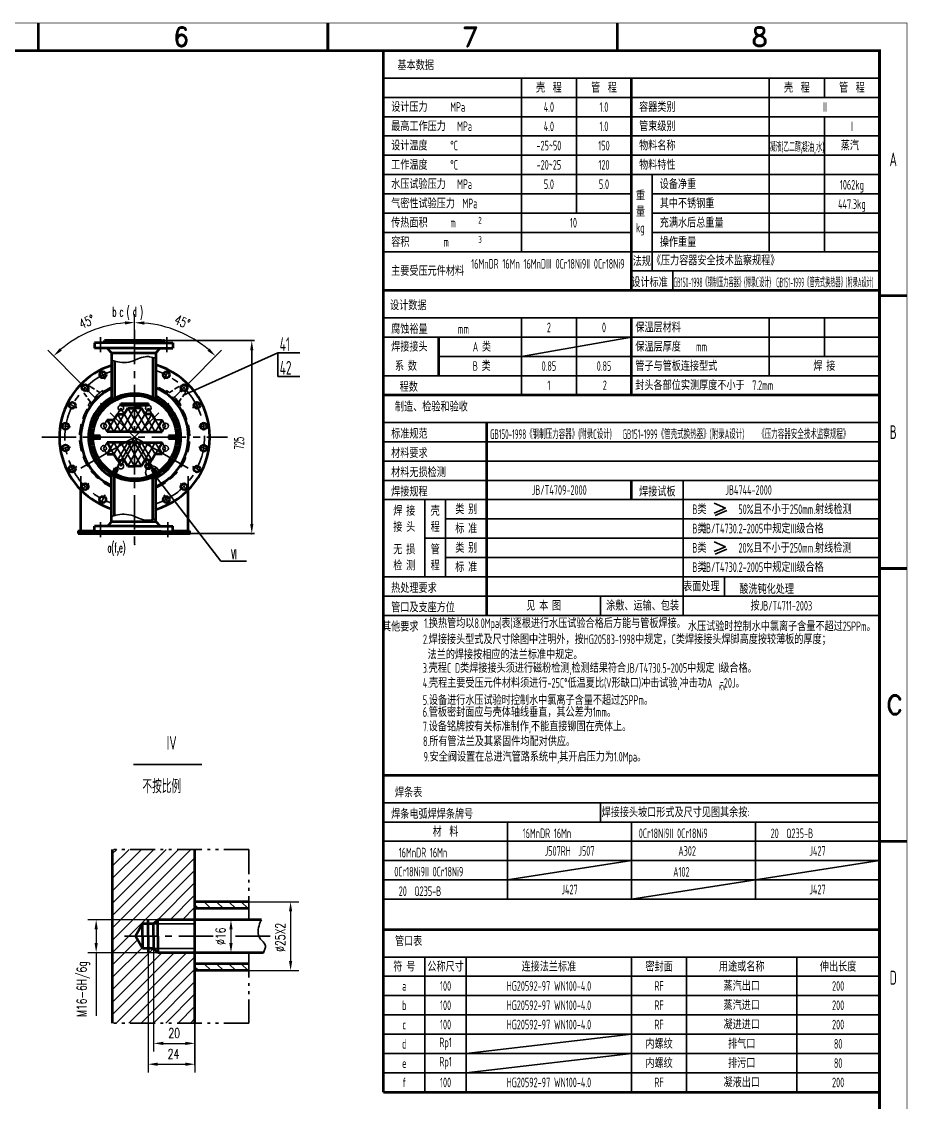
# Model space of a CAD drawing. Extents: x 0 to 1655, y 0 to 594.
# Drawn here: x 519.6 to 841.5, y 202.2 to 594.5 of the extents above; entities that cross this region are included whole.
import ezdxf

# ---------------------------------------------------------------- set-up
doc = ezdxf.new("R2010")
doc.units = 0
doc.header["$LTSCALE"] = 10
for name, pattern in [('CENTER', [2, 1.25, -0.25, 0.25, -0.25]), ('DASHED', [0.75, 0.5, -0.25]), ('JXX-S', [1.7, 0.9, -0.2, 0.1, -0.2, 0.1, -0.2]), ('PHANTOM', [2.5, 1.25, -0.25, 0.25, -0.25, 0.25, -0.25])]:
    doc.linetypes.add(name, pattern=pattern)
doc.layers.get('Defpoints').update_dxf_attribs({"linetype": 'CONTINUOUS'})
for name, color, linetype, lineweight in [('A', 3, 'CONTINUOUS', 70), ('BCD', 7, 'CONTINUOUS', 35), ('F', 2, 'DASHED', 35), ('G', 1, 'CENTER', 35), ('K', 6, 'PHANTOM', 35)]:
    doc.layers.add(name, color=color, linetype=linetype, lineweight=lineweight)
doc.layers.add('EBLAYER8', color=7, linetype='CONTINUOUS')
doc.layers.add('TK', color=5, linetype='CONTINUOUS')
doc.styles.add('EN', font='romans.shx', dxfattribs={"width": 0.7, "height": 3.5})
doc.styles.add('HZ', font='dim.shx', dxfattribs={"width": 0.7, "height": 3.5, "bigfont": 'hztxt.shx'})
doc.styles.add('ST', font='romand.shx', dxfattribs={"bigfont": 'fs64f.shx'})
doc.dimstyles.get("Standard").update_dxf_attribs({"dimtxt": 3.5, "dimasz": 3.5, "dimexe": 3, "dimexo": 0, "dimgap": 2, "dimtad": 1, "dimdec": 4, "dimzin": 0, "dimdsep": 46, "dimtxsty": 'EN', "dimcen": 3, "dimclrt": 7, "dimadec": 0, "dimazin": 0, "dimtfac": 1, "dimtdec": 4, "dimtofl": 0, "dimtmove": 0, "dimatfit": 3, "dimfxl": 0, "dimtolj": 1, "dimtzin": 0, "dimarcsym": 0})

# ---------------------------------------------------------------- blocks, each defined once
blk = doc.blocks.new('*D2')
at = {"layer": 'BCD', "color": 0, "lineweight": -2}
for p, q in [((602.02, 275.06), (620.23, 275.06)), ((617.23, 271.56), (617.23, 253.56)), ((602.02, 250.06), (620.23, 250.06))]:
    blk.add_line(p, q, dxfattribs=at)
at = {"layer": 'BCD', "color": 0}
for points in [[(616.65, 271.56), (617.82, 271.56), (617.23, 275.06)], [(616.65, 253.56), (617.82, 253.56), (617.23, 250.06)]]:
    blk.add_solid(points, dxfattribs=at)
at = {"layer": 'Defpoints', "color": 0}
for p in [(602.02, 275.06), (602.02, 250.06), (617.23, 250.06)]:
    blk.add_point(p, dxfattribs=at)
at = {"layer": 'BCD', "color": 7, "insert": (613.48, 262.15), "char_height": 3.5, "attachment_point": 5, "rotation": 90, "style": 'EN'}
blk.add_mtext('\\A1;%%C25X2', dxfattribs=at)
blk = doc.blocks.new('*D3')
at = {"layer": 'BCD', "color": 0, "lineweight": -2}
for p, q in [((567.49, 258.06), (567.49, 220.66)), ((582.49, 258.06), (582.49, 220.66)), ((570.99, 223.66), (578.99, 223.66))]:
    blk.add_line(p, q, dxfattribs=at)
at = {"layer": 'BCD', "color": 0}
for points in [[(570.99, 224.25), (570.99, 223.08), (567.49, 223.66)], [(578.99, 224.25), (578.99, 223.08), (582.49, 223.66)]]:
    blk.add_solid(points, dxfattribs=at)
at = {"layer": 'Defpoints', "color": 0}
for p in [(567.49, 258.06), (582.49, 258.06), (582.49, 223.66)]:
    blk.add_point(p, dxfattribs=at)
at = {"layer": 'BCD', "color": 7, "insert": (574.99, 227.41), "char_height": 3.5, "attachment_point": 5, "style": 'EN'}
blk.add_mtext('\\A1;20', dxfattribs=at)
blk = doc.blocks.new('*D4')
at = {"layer": 'BCD', "color": 0, "lineweight": -2}
for p, q in [((565.49, 256.56), (565.49, 213.1)), ((582.49, 256.56), (582.49, 213.1)), ((568.99, 216.1), (578.99, 216.1))]:
    blk.add_line(p, q, dxfattribs=at)
at = {"layer": 'BCD', "color": 0}
for points in [[(568.99, 216.69), (568.99, 215.52), (565.49, 216.1)], [(578.99, 216.69), (578.99, 215.52), (582.49, 216.1)]]:
    blk.add_solid(points, dxfattribs=at)
at = {"layer": 'Defpoints', "color": 0}
for p in [(565.49, 256.56), (582.49, 256.56), (582.49, 216.1)]:
    blk.add_point(p, dxfattribs=at)
at = {"layer": 'BCD', "color": 7, "insert": (574.72, 219.85), "char_height": 3.5, "attachment_point": 5, "style": 'EN'}
blk.add_mtext('\\A1;24', dxfattribs=at)
blk = doc.blocks.new('*D5')
at = {"layer": 'BCD', "color": 0, "lineweight": -2}
for p, q in [((582.49, 268.56), (598.59, 268.56)), ((595.59, 265.06), (595.59, 260.06)), ((582.49, 256.56), (598.59, 256.56))]:
    blk.add_line(p, q, dxfattribs=at)
at = {"layer": 'BCD', "color": 0}
for points in [[(595.01, 265.06), (596.18, 265.06), (595.59, 268.56)], [(595.01, 260.06), (596.18, 260.06), (595.59, 256.56)]]:
    blk.add_solid(points, dxfattribs=at)
at = {"layer": 'Defpoints', "color": 0}
for p in [(582.49, 268.56), (582.49, 256.56), (595.59, 256.56)]:
    blk.add_point(p, dxfattribs=at)
at = {"layer": 'BCD', "color": 7, "insert": (591.84, 262.56), "char_height": 3.5, "attachment_point": 5, "rotation": 90, "style": 'EN'}
blk.add_mtext('\\A1;%%C16', dxfattribs=at)
blk = doc.blocks.new('*D6')
at = {"layer": 'BCD', "color": 0, "lineweight": -2}
for p, q in [((568.99, 268.56), (543.66, 268.56)), ((546.66, 265.06), (546.66, 260.06)), ((568.99, 256.56), (543.66, 256.56)), ((546.66, 256.56), (546.66, 233.64))]:
    blk.add_line(p, q, dxfattribs=at)
at = {"layer": 'BCD', "color": 0}
for points in [[(546.08, 265.06), (547.24, 265.06), (546.66, 268.56)], [(546.08, 260.06), (547.24, 260.06), (546.66, 256.56)]]:
    blk.add_solid(points, dxfattribs=at)
at = {"layer": 'Defpoints', "color": 0}
for p in [(568.99, 268.56), (546.66, 256.56), (568.99, 256.56)]:
    blk.add_point(p, dxfattribs=at)
at = {"layer": 'BCD', "color": 7, "insert": (541.99, 243.35), "char_height": 3.5, "attachment_point": 5, "rotation": 90, "style": 'EN'}
blk.add_mtext('\\A1;M16-6H/6g', dxfattribs=at)
blk = doc.blocks.new('EB_BLOCK125')
at = {"layer": 'EBLAYER8', "linetype": 'ByBlock'}
blk.add_hatch(color=0, dxfattribs=at).paths.add_polyline_path([(6112.1, 4360.7), (6117.9, 4325.7), (6123.7, 4360.7)])
blk = doc.blocks.new('EB_BLOCK126')
at = {"layer": 'EBLAYER8', "linetype": 'ByBlock'}
blk.add_hatch(color=0, dxfattribs=at).paths.add_polyline_path([(6112.1, 4991.1), (6117.9, 5026.1), (6123.7, 4991.1)])
blk = doc.blocks.new('*D137')
at = {"layer": 'BCD', "color": 0, "lineweight": -2}
for p, q in [((560.61, 482.63), (560.61, 488.3)), ((541.71, 462.59), (529.07, 475.23))]:
    blk.add_line(p, q, dxfattribs=at)
blk.add_arc((560.61, 443.69), 41.61, 94.8211, 130.1789, dxfattribs=at)
at = {"layer": 'BCD', "color": 0}
for points in [[(557.09, 485.73), (557.14, 484.57), (560.61, 485.3)], [(534.16, 475.05), (533.37, 475.91), (531.19, 473.11)]]:
    blk.add_solid(points, dxfattribs=at)
at = {"layer": 'Defpoints', "color": 0}
for p in [(549.84, 483.88), (560.61, 482.63), (541.71, 462.59), (560.61, 443.69), (560.61, 404.75)]:
    blk.add_point(p, dxfattribs=at)
at = {"layer": 'BCD', "color": 7, "insert": (543.26, 485.59), "char_height": 3.5, "attachment_point": 5, "rotation": 22.5, "style": 'EN'}
blk.add_mtext('\\A1;45°', dxfattribs=at)
blk = doc.blocks.new('*D138')
at = {"layer": 'BCD', "color": 0, "lineweight": -2}
for p, q in [((560.61, 482.63), (560.61, 488.25)), ((579.51, 462.59), (592.12, 475.2))]:
    blk.add_line(p, q, dxfattribs=at)
blk.add_arc((560.61, 443.69), 41.56, 49.8264, 85.1736, dxfattribs=at)
at = {"layer": 'BCD', "color": 0}
for points in [[(564.09, 484.52), (564.13, 485.69), (560.61, 485.25)], [(587.82, 475.88), (587.03, 475.02), (590, 473.08)]]:
    blk.add_solid(points, dxfattribs=at)
at = {"layer": 'Defpoints', "color": 0}
for p in [(560.61, 482.63), (581.39, 479.68), (579.51, 462.59), (560.61, 443.69), (560.61, 404.75)]:
    blk.add_point(p, dxfattribs=at)
at = {"layer": 'BCD', "color": 7, "insert": (577.95, 485.55), "char_height": 3.5, "attachment_point": 5, "rotation": 337.5, "style": 'EN'}
blk.add_mtext('\\A1;45°', dxfattribs=at)

msp = doc.modelspace()

# ---------------------------------------------------------------- hatches: boundary and pattern name
at = {"layer": 'BCD'}
h = msp.add_hatch(dxfattribs=at)
h.set_pattern_fill('ANSI31', color=256, style=0)
h.set_pattern_definition([(45, (439.2373, 22.027), (-2.245064, 2.245064), [])])
h.paths.add_polyline_path([(568.99482, 268.56097), (582.49482, 268.56097), (582.49482, 294.06879), (552.49482, 294.06879), (552.49482, 268.56097)])
h.paths.add_polyline_path([(560.89674, 262.56097), (563.49482, 267.06097), (565.49482, 267.06097), (565.49482, 268.56097), (552.49482, 268.56097), (552.49482, 256.56097), (565.49482, 256.56097), (565.49482, 258.06097), (563.49482, 258.06097)])
h.paths.add_polyline_path([(552.49482, 231.05316), (565.53128, 231.05316), (565.53128, 256.56097), (552.49482, 256.56097)])
h.paths.add_polyline_path([(567.49482, 256.56097), (565.53128, 256.56097), (565.53128, 231.05316), (567.49482, 231.05316)])
h.paths.add_polyline_path([(567.49482, 231.05316), (582.49482, 231.05316), (582.49482, 256.56097), (568.99482, 256.56097), (567.49482, 256.56097)])
h.paths.add_polyline_path([(567.49482, 267.06097), (568.99482, 268.56097), (565.49482, 268.56097), (565.49482, 267.06097)])
h.paths.add_polyline_path([(567.49482, 256.56097), (567.49482, 258.06097), (565.49482, 258.06097), (565.49482, 256.56097)])
h.paths.add_polyline_path([(567.49482, 256.56097), (568.99482, 256.56097), (567.49482, 258.06097)])
h = msp.add_hatch(dxfattribs=at)
h.set_pattern_fill('ANSI31', color=256, angle=90, style=0)
h.set_pattern_definition([(135, (439.2373, 22.027), (-2.245064, -2.245064), [])])
h.paths.add_polyline_path([(602.01728, 275.06097), (582.49482, 275.06097), (582.49482, 272.56097), (602.01728, 272.56097)])
h.paths.add_polyline_path([(602.01728, 252.56097), (582.49482, 252.56097), (582.49482, 250.06097), (602.01728, 250.06097)])

# ---------------------------------------------------------------- linework, layer by layer
at = {"layer": 'A'}
for p, q in [((651, 321), (651, 584)), ((741, 497), (741, 574)), ((651, 497), (831, 497)), ((741, 459), (741, 487)), ((560.27687, 478.70663), (549.67687, 478.70663)), ((549.67687, 478.70663), (560.27687, 478.70663)), ((549.67687, 477.90663), (549.67687, 478.70663)), ((570.22657, 478.70663), (559.62657, 478.70663)), ((559.62657, 478.70663), (570.22657, 478.70663)), ((560.27687, 478.70663), (570.87687, 478.70663)), ((570.22657, 478.70663), (570.87687, 478.70663)), ((570.87687, 477.90663), (570.87687, 478.70663)), ((671, 466), (671, 480)), ((560.27687, 477.90663), (546.02687, 477.90663)), ((546.02687, 477.90663), (546.02687, 475.95026)), ((560.5896, 475.95026), (546.02687, 475.95026)), ((552.2776, 474.32067), (550.65807, 475.93825)), ((570.22657, 477.90663), (555.97657, 477.90663)), ((560.27687, 477.90663), (574.52687, 477.90663)), ((560.5896, 475.95026), (574.52687, 475.95026)), ((568.27186, 474.32067), (569.89139, 475.93825)), ((570.22657, 477.90663), (574.52687, 477.90663)), ((574.52687, 477.90663), (574.52687, 475.95026)), ((552.27687, 474.32067), (552.27687, 457.25051)), ((552.27687, 474.32067), (568.27186, 474.32067)), ((553.27687, 471.26214), (553.27687, 457.81652)), ((567.27687, 472.61644), (567.27687, 458.14575)), ((568.27687, 474.32568), (568.27687, 457.64141)), ((651, 459), (831, 459)), ((555.61297, 455.8493), (565.61297, 455.8493)), ((555.61297, 455.2493), (555.61297, 455.8493)), ((555.61297, 455.2493), (565.61297, 455.2493)), ((565.61297, 455.2493), (565.61297, 455.8493)), ((553.11297, 449.91917), (554.36297, 452.08424)), ((554.36297, 452.08424), (556.86297, 452.08424)), ((556.86297, 452.08424), (558.11297, 454.2493)), ((558.11297, 454.2493), (560.61297, 454.2493)), ((563.11297, 454.2493), (560.61297, 454.2493)), ((564.36297, 452.08424), (563.11297, 454.2493)), ((566.86297, 452.08424), (564.36297, 452.08424)), ((568.11297, 449.91917), (566.86297, 452.08424)), ((550.61297, 449.91917), (553.11297, 449.91917)), ((551.86297, 447.75411), (550.61297, 449.91917)), ((551.86297, 447.75411), (550.61297, 445.58905)), ((569.36297, 447.75411), (570.61297, 449.91917)), ((569.36297, 447.75411), (570.61297, 445.58905)), ((688.5, 379), (688.5, 449)), ((548.02503, 444.183), (545.47102, 444.183)), ((546.19104, 444.183), (546.19104, 444.62673)), ((546.99104, 444.183), (546.99104, 444.62673)), ((547.79104, 444.183), (547.79104, 444.62673)), ((548.02503, 443.183), (548.02503, 444.183)), ((548.02503, 443.93629), (548.32647, 443.93629)), ((548.02503, 443.47065), (548.32647, 443.47065)), ((560.61297, 445.58905), (550.61297, 445.58905)), ((560.61297, 445.58905), (570.61297, 445.58905)), ((573.20092, 443.93629), (572.89948, 443.93629)), ((573.20092, 443.47065), (572.89948, 443.47065)), ((573.20092, 443.183), (573.20092, 444.183)), ((573.20092, 444.183), (575.75492, 444.183)), ((573.43491, 444.183), (573.43491, 444.62673)), ((574.23491, 444.183), (574.23491, 444.62673)), ((575.03491, 444.183), (575.03491, 444.62673)), ((548.02503, 443.183), (545.47142, 443.183)), ((546.28564, 442.7326), (546.28564, 443.183)), ((547.08564, 442.7326), (547.08564, 443.183)), ((547.88564, 442.7326), (547.88564, 443.183)), ((551.86297, 439.62398), (550.61297, 441.78905)), ((560.61297, 441.78905), (550.61297, 441.78905)), ((551.86297, 439.62398), (550.61297, 437.45892)), ((560.61297, 441.78905), (570.61297, 441.78905)), ((569.36297, 439.62398), (570.61297, 441.78905)), ((569.36297, 439.62398), (570.61297, 437.45892)), ((573.20092, 443.183), (575.75452, 443.183)), ((573.3403, 442.7326), (573.3403, 443.183)), ((574.1403, 442.7326), (574.1403, 443.183)), ((574.9403, 442.7326), (574.9403, 443.183)), ((550.61297, 437.45892), (553.11297, 437.45892)), ((553.11297, 437.45892), (554.36297, 435.29386)), ((568.11297, 437.45892), (566.86297, 435.29386)), ((570.61297, 437.45892), (568.11297, 437.45892)), ((553.47229, 432.49371), (552.67544, 430.78486)), ((554.37857, 432.07102), (553.54701, 430.28775)), ((554.36297, 435.29386), (556.86297, 435.29386)), ((556.86297, 435.29386), (558.11297, 433.12879)), ((558.11297, 433.12879), (560.61297, 433.12879)), ((563.11297, 433.12879), (560.61297, 433.12879)), ((564.36297, 435.29386), (563.11297, 433.12879)), ((566.86297, 435.29386), (564.36297, 435.29386)), ((566.84408, 432.07809), (567.67893, 430.28775)), ((567.74973, 432.50212), (568.5505, 430.78486)), ((552.27687, 412.932), (552.27687, 430.12759)), ((553.27687, 415.20209), (553.27687, 429.56158)), ((567.27687, 413.84779), (567.27687, 429.23235)), ((568.27687, 413.01014), (568.27687, 429.73668)), ((741, 421), (741, 428)), ((741, 421), (741, 428)), ((541.13744, 409.66658), (541.13744, 424.5172)), ((580.0885, 409.66658), (580.0885, 424.5172)), ((552.35924, 413.01427), (550.73971, 411.39669)), ((552.35924, 413.01427), (568.33751, 413.01427)), ((568.27273, 413.01427), (569.89226, 411.39669)), ((540.06327, 409.66658), (546.02687, 409.66658)), ((540.06327, 409.66658), (540.06327, 408.67147)), ((540.06327, 408.67147), (550.66327, 408.67147)), ((550.66327, 408.67147), (540.06327, 408.67147)), ((560.5896, 411.42783), (546.02687, 411.42783)), ((546.02687, 409.47147), (546.02687, 411.42783)), ((560.27687, 409.47147), (546.02687, 409.47147)), ((549.67687, 409.47147), (549.67687, 408.67147)), ((549.67687, 408.67147), (560.27687, 408.67147)), ((560.27687, 408.67147), (549.67687, 408.67147)), ((560.61297, 408.67147), (550.01297, 408.67147)), ((550.01297, 408.67147), (560.61297, 408.67147)), ((550.66327, 408.67147), (561.26327, 408.67147)), ((570.22657, 409.47147), (555.97657, 409.47147)), ((558.66327, 408.66658), (580.5885, 408.66658)), ((559.62657, 408.67147), (570.22657, 408.67147)), ((570.22657, 408.67147), (559.62657, 408.67147)), ((560.27687, 409.47147), (574.52687, 409.47147)), ((560.27687, 408.67147), (570.87687, 408.67147)), ((560.5896, 411.42783), (574.52687, 411.42783)), ((560.61297, 408.67147), (571.21297, 408.67147)), ((570.22657, 409.47147), (574.52687, 409.47147)), ((570.22657, 408.67147), (570.87687, 408.67147)), ((570.87687, 409.47147), (570.87687, 408.67147)), ((574.52687, 409.47147), (574.52687, 411.42783)), ((574.52687, 409.66658), (580.5885, 409.66658)), ((580.5885, 409.66658), (580.5885, 408.66658)), ((651, 206), (651, 328.83569)), ((651, 321), (831, 321)), ((552.49482, 294.06879), (552.49482, 231.05316)), ((582.49482, 231.05316), (582.49482, 294.06879)), ((602.01728, 275.06097), (582.49482, 275.06097)), ((602.01728, 272.56097), (582.49482, 272.56097)), ((563.49482, 267.06097), (560.89674, 262.56097)), ((563.49482, 262.56097), (563.49482, 267.06097)), ((567.49482, 267.06097), (563.49482, 267.06097)), ((565.49482, 262.56097), (565.49482, 268.56097)), ((568.99482, 268.56097), (567.49482, 267.06097)), ((567.49482, 262.56097), (567.49482, 267.06097)), ((568.99482, 262.56097), (568.99482, 268.56097)), ((606.63241, 268.56097), (568.99482, 268.56097)), ((651, 265), (831, 265)), ((563.49482, 258.06097), (560.89674, 262.56097)), ((563.49482, 262.56097), (563.49482, 258.06097)), ((565.49482, 262.56097), (565.49482, 256.56097)), ((567.49482, 262.56097), (567.49482, 258.06097)), ((568.99482, 262.56097), (568.99482, 256.56097)), ((567.49482, 258.06097), (563.49482, 258.06097)), ((568.99482, 256.56097), (567.49482, 258.06097)), ((607.35811, 256.56097), (568.99482, 256.56097)), ((602.01728, 252.56097), (582.49482, 252.56097)), ((602.01728, 250.06097), (582.49482, 250.06097)), ((651, 206), (831, 206))]:
    msp.add_line(p, q, dxfattribs=at)
for centre, radius in [((549.08591, 466.33261), 1.15), ((572.15656, 466.32419), 1.15), ((542.65284, 461.6623), 1.15), ((560.61297, 443.68905), 15.91866), ((578.58622, 461.64918), 1.15), ((537.97783, 455.23264), 1.15), ((560.61297, 443.68905), 15.15), ((583.25654, 455.21611), 1.15), ((535.5185, 447.67301), 1.15), ((585.71034, 447.65469), 1.15), ((535.5156, 439.72341), 1.15), ((585.70744, 439.70508), 1.15), ((537.9694, 432.16199), 1.15), ((565.61297, 433.12879), 1), ((583.24811, 432.14546), 1.15), ((542.63972, 425.72891), 1.15), ((578.57311, 425.71579), 1.15), ((549.06938, 421.0539), 1.15), ((572.14003, 421.04548), 1.15)]:
    msp.add_circle(centre, radius, dxfattribs=at)
for centre, radius, start, end in [((560.61297, 443.68905), 27.32867, 107.7600479, 224.5497988), ((560.61297, 443.68905), 27.32867, 286.2861348, 73.7138652), ((560.61297, 443.68905), 19.5149, 115.2878382, 244.7121618), ((560.61297, 443.68905), 19.5149, 293.1238812, 66.8761188), ((560.61297, 443.68905), 16.76284, 119.8212893, 240.1787107), ((560.61297, 443.68905), 16.76284, 297.2063024, 62.7936976), ((565.58788, 457.19134), 27.5, 243.8447846, 245.9526467), ((555.63806, 457.19134), 27.5, 294.0473533, 296.1552154), ((560.61297, 443.68905), 27.32867, 224.5497988, 252.2399521)]:
    msp.add_arc(centre, radius, start, end, dxfattribs=at)
for p in [(560.5896, 478.70663), (570.22657, 478.70663), (571.21297, 478.70663), (568.25148, 430.18638), (550.976, 408.67147), (560.5896, 408.67147), (570.22657, 408.67147), (570.24994, 408.66658), (580.5885, 408.66658)]:
    msp.add_point(p, dxfattribs=at)
at = {"layer": 'BCD'}
for p, q in [((651, 574), (831, 574)), ((701, 511), (701, 574)), ((721, 525), (721, 574)), ((791, 511), (791, 574)), ((811, 567), (811, 574)), ((651, 567), (831, 567)), ((651, 560), (831, 560)), ((811, 511), (811, 560)), ((651, 553), (831, 553)), ((651, 546), (831, 546)), ((651, 539), (831, 539)), ((748.5, 504), (748.5, 539)), ((651, 532), (741, 532)), ((748.5, 532), (831, 532)), ((651, 525), (741, 525)), ((748.5, 525), (831, 525)), ((651, 518), (741, 518)), ((748.5, 518), (831, 518)), ((651, 511), (831, 511)), ((741, 504), (831, 504)), ((756, 497), (756, 504)), ((651, 487), (831, 487)), ((701, 459), (701, 487)), ((721, 459), (721, 487)), ((791, 466), (791, 487)), ((811, 473), (811, 487)), ((571.21297, 478.70663), (604.15216, 478.70663)), ((572.27687, 479.94664), (572.27687, 474.54352)), ((651, 480), (831, 480)), ((701, 473), (741, 480)), ((603.15216, 475.20663), (603.15216, 412.16658)), ((578.10588, 458.74545), (612.58176, 474.27123)), ((612.58176, 474.27123), (620.58176, 474.27123)), ((612.58176, 474.27123), (612.58176, 465.69971)), ((671, 473), (831, 473)), ((612.58176, 465.69971), (620.58176, 465.69971)), ((651, 466), (831, 466)), ((553.11297, 445.58905), (556.86297, 452.08424)), ((554.36297, 452.08424), (555.61297, 454.2493)), ((558.11297, 445.58905), (554.36297, 452.08424)), ((555.61297, 445.58905), (560.61297, 454.2493)), ((560.61297, 445.58905), (555.61297, 454.2493)), ((560.61297, 449.91917), (558.11297, 454.2493)), ((560.61297, 449.91917), (563.11297, 454.2493)), ((560.61297, 445.58905), (565.61297, 454.2493)), ((565.61297, 445.58905), (560.61297, 454.2493)), ((563.11297, 445.58905), (566.86297, 452.08424)), ((568.11297, 445.58905), (564.36297, 452.08424)), ((566.86297, 452.08424), (565.61297, 454.2493)), ((549.36297, 447.75411), (550.61297, 449.91917)), ((549.36297, 447.75411), (550.61297, 445.58905)), ((551.86297, 447.75411), (553.11297, 449.91917)), ((551.86297, 447.75411), (553.11297, 445.58905)), ((555.61297, 445.58905), (553.11297, 449.91917)), ((558.11297, 445.58905), (560.61297, 449.91917)), ((563.11297, 445.58905), (560.61297, 449.91917)), ((565.61297, 445.58905), (568.11297, 449.91917)), ((570.61297, 449.91917), (568.11297, 449.91917)), ((569.36297, 447.75411), (568.11297, 449.91917)), ((569.36297, 447.75411), (568.11297, 445.58905)), ((571.86297, 447.75411), (570.61297, 449.91917)), ((571.86297, 447.75411), (570.61297, 445.58905)), ((651, 449), (831, 449)), ((560.61297, 443.68905), (541.13744, 432.44485)), ((545.61619, 443.183), (545.46718, 443.33201)), ((547.38396, 443.183), (546.38396, 444.183)), ((560.61297, 443.68905), (552.23155, 429.172)), ((560.61297, 443.68905), (580.0885, 432.44485)), ((560.61297, 443.68905), (568.99439, 429.172)), ((573.84199, 443.183), (574.84199, 444.183)), ((549.36297, 439.62398), (550.61297, 441.78905)), ((549.36297, 439.62398), (550.61297, 437.45892)), ((551.86297, 439.62398), (553.11297, 441.78905)), ((551.86297, 439.62398), (553.11297, 437.45892)), ((555.61297, 441.78905), (553.11297, 437.45892)), ((553.11297, 441.78905), (556.86297, 435.29386)), ((558.11297, 441.78905), (554.36297, 435.29386)), ((560.61297, 441.78905), (555.61297, 433.12879)), ((555.61297, 441.78905), (560.61297, 433.12879)), ((558.11297, 441.78905), (560.61297, 437.45892)), ((563.11297, 441.78905), (560.61297, 437.45892)), ((565.61297, 441.78905), (560.61297, 433.12879)), ((560.61297, 441.78905), (565.61297, 433.12879)), ((563.11297, 441.78905), (566.86297, 435.29386)), ((568.11297, 441.78905), (564.36297, 435.29386)), ((565.61297, 441.78905), (568.11297, 437.45892)), ((569.36297, 439.62398), (568.11297, 441.78905)), ((569.36297, 439.62398), (568.11297, 437.45892)), ((571.86297, 439.62398), (570.61297, 441.78905)), ((571.86297, 439.62398), (570.61297, 437.45892)), ((651, 442), (831, 442)), ((560.61297, 437.45892), (558.11297, 433.12879)), ((560.61297, 437.45892), (563.11297, 433.12879)), ((552.9836, 431.4457), (553.41526, 431.87736)), ((553.09745, 430.5346), (554.1555, 431.59264)), ((554.36297, 435.29386), (555.61297, 433.12879)), ((566.86297, 435.29386), (565.61297, 433.12879)), ((566.9552, 431.83978), (567.49347, 432.37805)), ((567.76437, 431.28762), (568.14061, 431.66386)), ((651, 435), (831, 435)), ((567.38813, 430.91137), (567.76437, 431.28762)), ((568.508, 429.00116), (591.95863, 398.68069)), ((651, 428), (831, 428)), ((759.75, 428), (759.75, 379)), ((651, 421), (831, 421)), ((666, 393), (666, 421)), ((673.5, 393), (673.5, 421)), ((771.00653, 419.71963), (775.13832, 417.93744)), ((771.00653, 416.15525), (775.13832, 417.93744)), ((771.40259, 415.23703), (775.53439, 417.01922)), ((548.27687, 407.43146), (548.27687, 412.83457)), ((572.61297, 407.43146), (572.61297, 412.83457)), ((673.5, 414), (831, 414)), ((580.5885, 408.66658), (604.15216, 408.66658)), ((666, 407), (831, 407)), ((771.00653, 405.71963), (775.13832, 403.93744)), ((771.00653, 402.15525), (775.13832, 403.93744)), ((771.40259, 401.23703), (775.53439, 403.01922)), ((591.95863, 398.68069), (601.22652, 398.68069)), ((673.5, 400), (831, 400)), ((651, 393), (831, 393)), ((774.75, 393), (774.75, 386)), ((651, 386), (831, 386)), ((729.75, 386), (729.75, 379)), ((651, 379), (831, 379)), ((560.19814, 324.92066), (585.05308, 324.92066)), ((651, 311), (831, 311)), ((729.75, 311), (729.75, 304)), ((651, 304), (831, 304)), ((696, 276), (696, 304)), ((741, 276), (741, 304)), ((786, 276), (786, 304)), ((651, 297), (831, 297)), ((651, 290), (831, 290)), ((696, 283), (741, 290)), ((786, 283), (831, 290)), ((651, 283), (831, 283)), ((741, 276), (786, 283)), ((651, 276), (831, 276)), ((567.49482, 267.06097), (582.49482, 267.06097)), ((567.49482, 258.06097), (582.49482, 258.06097)), ((651, 255), (831, 255)), ((666, 255), (666, 206)), ((681, 255), (681, 206)), ((741, 255), (741, 206)), ((761, 255), (761, 206)), ((801, 255), (801, 206)), ((651, 248), (831, 248)), ((651, 241), (831, 241)), ((651, 234), (831, 234)), ((582.49482, 231.05316), (582.49482, 224.3302)), ((582.49482, 231.05316), (582.49482, 215.76323)), ((651, 227), (831, 227)), ((681, 220), (741, 227)), ((651, 220), (831, 220)), ((681, 213), (741, 220)), ((651, 213), (831, 213))]:
    msp.add_line(p, q, dxfattribs=at)
at = {"layer": 'BCD', "color": 0}
for p, q in [((651, 255), (831, 255)), ((651, 213), (831, 213))]:
    msp.add_line(p, q, dxfattribs=at)
at = {"layer": 'BCD'}
for centre, radius in [((555.61297, 454.2493), 1), ((565.61297, 454.2493), 1), ((549.36297, 447.75411), 1), ((571.86297, 447.75411), 1), ((549.36297, 439.62398), 1), ((571.86297, 439.62398), 1), ((555.61297, 433.12879), 1), ((566.94855, 430.88292), 2.36726)]:
    msp.add_circle(centre, radius, dxfattribs=at)
for centre, radius, start, end in [((557.73387, 488.16338), 17.47903, 251.807992, 261.8773945), ((556.64045, 480.50233), 9.74035, 261.8773945, 280.8513649), ((556.10889, 483.2754), 12.56391, 280.8513649, 296.8492744), ((565.47922, 464.76487), 8.18321, 96.9916214, 116.8492744), ((565.1808, 467.19823), 5.73162, 81.2618847, 96.9916214), ((564.00053, 459.51928), 13.50074, 71.5335846, 81.2618847), ((557.73387, 398.30086), 17.47903, 98.1226055, 108.192008), ((556.64045, 405.9619), 9.74035, 79.1486351, 98.1226055), ((556.10889, 403.18883), 12.56391, 63.1507256, 79.1486351), ((565.47922, 421.69936), 8.18321, 243.1507256, 263.0083786), ((565.1808, 419.26601), 5.73162, 263.0083786, 278.7381153), ((564.00053, 426.94495), 13.50074, 278.7381153, 288.4664154)]:
    msp.add_arc(centre, radius, start, end, dxfattribs=at)
msp.add_open_spline([(606.63241, 268.56097), (606.09937, 267.63267), (604.18105, 261.6335), (609.05341, 260.2227), (607.78309, 257.47889), (607.35811, 256.56097)], degree=3, knots=[17.606847902, 17.606847902, 17.606847902, 17.606847902, 51.31801557, 104.333605781, 130.985449926, 130.985449926, 130.985449926, 130.985449926], dxfattribs=at)
for p in [(603.15216, 408.66658), (560.61297, 404.75149), (560.61297, 404.75149)]:
    msp.add_point(p, dxfattribs=at)
at = {"layer": 'F', "ltscale": 0.3}
for p, q in [((544.55965, 456.4382), (542.44009, 459.40008)), ((547.9809, 459.83466), (544.87448, 461.88111)), ((549.05577, 460.62071), (549.42508, 460.26708)), ((572.17017, 460.62071), (571.80087, 460.26708)), ((573.24504, 459.83466), (576.35146, 461.88111)), ((576.66629, 456.4382), (578.78585, 459.40008)), ((543.79419, 455.40991), (544.09912, 454.97146)), ((577.43175, 455.40991), (577.12682, 454.97146))]:
    msp.add_line(p, q, dxfattribs=at)
at = {"layer": 'F'}
for p, q in [((541.13744, 424.5172), (541.13744, 431.62158)), ((580.0885, 424.5172), (580.0885, 431.62158))]:
    msp.add_line(p, q, dxfattribs=at)
at = {"layer": 'F', "ltscale": 0.3}
for centre in [(543.61, 460.69201), (577.61594, 460.69201)]:
    msp.add_circle(centre, 0.41212, dxfattribs=at)
at = {"layer": 'F', "ltscale": 0.8}
for radius, start, end in [(20, 114.6330375, 245.3669625), (20.5, 124.3166419, 145.1276935), (20, 292.5317292, 67.4682708), (20.5, 34.8723065, 55.6833581)]:
    msp.add_arc((560.61297, 443.68905), radius, start, end, dxfattribs=at)
at = {"layer": 'F', "ltscale": 0.3}
for centre, start, end in [((543.87729, 460.42473), 55.6002523, 215.6888988), ((577.34865, 460.42473), 324.3111012, 124.3997477)]:
    msp.add_arc(centre, 1.76506, start, end, dxfattribs=at)
at = {"layer": 'G'}
for p, q in [((560.61297, 482.6266), (560.61297, 404.75149)), ((548.27687, 479.94664), (548.27687, 474.54352)), ((549.91815, 464.67882), (548.26973, 467.91403)), ((571.30779, 464.67882), (572.95621, 467.91403)), ((543.9554, 460.34662), (541.38792, 462.9141)), ((577.27055, 460.34662), (579.83802, 462.9141)), ((560.61297, 443.68905), (541.71374, 462.58828)), ((543.974, 461.12732), (543.20191, 460.24822)), ((560.61297, 443.68905), (578.98534, 462.06141)), ((577.25194, 461.12732), (578.02403, 460.24822)), ((577.25194, 461.12732), (578.02403, 460.24822)), ((539.6232, 454.38387), (536.38799, 456.03229)), ((581.60274, 454.38387), (584.83795, 456.03229)), ((537.34563, 447.37423), (533.75938, 447.94224)), ((583.88031, 447.37423), (587.46657, 447.94224)), ((526.87501, 443.68905), (594.35093, 443.68905)), ((537.34563, 440.00386), (533.75938, 439.43586)), ((583.88031, 440.00386), (587.46657, 439.43586)), ((539.6232, 432.99423), (536.38799, 431.3458)), ((581.60274, 432.99423), (584.83795, 431.3458)), ((543.9554, 427.03147), (541.38792, 424.464)), ((577.27055, 427.03147), (579.83802, 424.464)), ((549.91815, 422.69928), (548.26973, 419.46407)), ((571.30779, 422.69928), (572.95621, 419.46407)), ((589.14977, 262.56097), (556.93721, 262.56097)), ((609.78449, 262.56097), (596.76858, 262.56097))]:
    msp.add_line(p, q, dxfattribs=at)
for start, end in [(109.201198, 250.798802), (287.5997604, 72.4002396)]:
    msp.add_arc((560.61297, 443.68905), 25.34644, start, end, dxfattribs=at)
msp.add_point((560.61297, 443.68905), dxfattribs=at)
msp.add_point((560.61297, 443.68905), dxfattribs=at)
msp.add_point((560.61297, 443.68905), dxfattribs=at)
msp.add_point((560.61297, 443.68905), dxfattribs=at)
at = {"layer": 'K', "linetype": 'JXX-S'}
for p, q in [((602.01728, 294.06879), (552.49482, 294.06879)), ((602.01728, 294.06879), (602.01728, 268.56097)), ((602.01728, 256.56097), (602.01728, 231.05316)), ((602.01728, 231.05316), (552.49482, 231.05316))]:
    msp.add_line(p, q, dxfattribs=at)
at = {"layer": 'TK', "linetype": 'DASHED', "const_width": 0.35}
msp.add_lwpolyline([(0, 0), (841, 0), (841, 594), (0, 594)], close=True, dxfattribs=at)
at = {"layer": 'TK', "const_width": 1}
for points in [[(525.625, 594), (525.625, 584)], [(630.75, 594), (630.75, 584)], [(735.875, 594), (735.875, 584)], [(831, 495), (841, 495)], [(831, 396), (841, 396)], [(831, 297), (841, 297)]]:
    msp.add_lwpolyline(points, dxfattribs=at)
msp.add_lwpolyline([(25, 10), (831, 10), (831, 584), (25, 584)], close=True, dxfattribs=at)

# ---------------------------------------------------------------- block references
at = {"layer": 'BCD', "xscale": 0.09999999999990905, "yscale": 0.09999999999990905, "zscale": 0.09999999999990905}
for name in ['EB_BLOCK126', 'EB_BLOCK125']:
    msp.add_blockref(name, (-8.6395, -23.90828), dxfattribs=at)

# ---------------------------------------------------------------- texts
at = {"layer": 'BCD', "style": 'HZ'}
for s, height, width, p in [('凝液(乙二醇,', 3.5, 0.45, (791.21562, 547.29488)), ('凝油,水)', 3.5, 0.5, (802.54741, 547.11941)), ('2', 2.5, 0.7, (685.35036, 521.15978)), ('3', 2.5, 0.7, (685.35036, 514.15978)), ('GB150-1998《钢制压力容器》(附录C设计)', 3.5, 0.4, (756.26353, 498.12332)), ('GB151-1999《管壳式换热器》(附录A设计)', 3.5, 0.4, (793.5146, 498.09998)), ('41', 5, 0.7, (613.28721, 474.9302)), ('42', 5, 0.7, (613.28721, 466.35867)), ('GB150-1998《钢制压力容器》(附录C设计)', 3.5, 0.5, (689.66142, 443.0369)), ('GB151-1999《管壳式换热器》(附录A设计)', 3.5, 0.5, (737.76773, 443.0369)), ('《压力容器安全技术监察规程》', 3.5, 0.5, (786.99923, 443.0702)), ('酸洗钝化处理', 3.5, 0.7, (780.1146, 386.805)), ('水压试验时控制水中氯离子含量不超过25PPm。', 3.5, 0.7, (761.45852, 373.27956)), ('5.设备进行水压试验时控制水中氯离子含量不超过25PPm。', 3.5, 0.7, (665.22517, 346.51783))]:
    msp.add_text(s, height=height, dxfattribs=dict(at, width=width)).set_placement(p)
at = {"layer": 'BCD', "color": 7, "style": 'EN', "width": 0.5}
for s, p in [('b c ( d )', (552.56161, 487.44546)), ('a(f,e)', (550.78412, 401.84779)), ('VI', (595.68482, 399.4306))]:
    msp.add_text(s, height=3.5, dxfattribs=at).set_placement(p)
msp.add_text('725', height=3.5, rotation=90, dxfattribs=at).set_placement((600.31882, 439.2385))
at = {"layer": 'BCD', "style": 'HZ'}
for s, insert, char_height, width, attachment_point in [('   基本数据', (660.57849, 578.6323), 3.5, 20, 5), ('壳  程', (711, 570.5), 3.5, 20, 5), ('管  程', (731, 570.5), 3.5, 20, 5), ('壳  程', (801, 570.5), 3.5, 20, 5), ('管  程', (821, 570.5), 3.5, 20, 5), ('  设计压力      MPa', (651, 563.5), 3.5, 50, 4), ('4.0', (711, 563.5), 3.5, 20, 5), ('1.0', (731, 563.5), 3.5, 20, 5), ('  容器类别', (741, 563.5), 3.5, 50, 4), ('II', (811.2361, 563.5), 3.5, 20, 5), ('  最高工作压力   MPa', (651, 556.5), 3.5, 50, 4), ('4.0', (711, 556.5), 3.5, 20, 5), ('1.0', (731, 556.5), 3.5, 20, 5), ('  管束级别', (741, 556.5), 3.5, 50, 4), ('I', (821, 556.5), 3.5, 20, 5), ('  设计温度      %%DC', (651, 549.5), 3.5, 50, 4), ('-25~50', (711, 549.5), 3.5, 20, 5), ('150', (731, 549.5), 3.5, 20, 5), ('  物料名称', (741, 549.5), 3.5, 50, 4), ('蒸汽', (820.24303, 549.5), 3.5, 20, 5), ('  工作温度      %%DC', (651, 542.5), 3.5, 50, 4), ('-20~25', (711, 542.5), 3.5, 20, 5), ('120', (731, 542.5), 3.5, 20, 5), ('  物料特性', (741, 542.5), 3.5, 50, 4), ('  水压试验压力   MPa', (651, 535.5), 3.5, 50, 4), ('  设备净重', (748.5, 535.5), 3.5, 50, 4), ('5.0', (711, 535.5), 3.5, 20, 5), ('5.0', (731, 535.5), 3.5, 20, 5), ('1062kg', (821, 534.75), 3.5, 20, 5), ('  气密性试验压力  MPa', (651, 528.5), 3.5, 50, 4), ('重\\P量\\Pkg', (742.60562, 525), 3.5, 50, 4), ('  其中不锈钢重', (748.5, 528.5), 3.5, 50, 4), ('447.3kg', (821, 527.75), 3.5, 20, 5), ('  传热面积      m', (651, 521.5), 3.5, 50, 4), ('10', (719.92596, 521.5), 3.5, 20, 5), ('  充满水后总重量', (748.5, 521.5), 3.5, 50, 4), ('  容积         m', (651, 514.5), 3.5, 50, 4), ('  操作重量', (748.5, 514.5), 3.5, 50, 4), ('《压力容器安全技术监察规程》', (771.52102, 507.8044), 3.5, 65, 5), ('  主要受压元件材料    ', (651, 504), 3.5, 50, 4), ('16MnDR 16Mn 16MnDIII 0Cr18Ni9II 0Cr18Ni9 ', (710.6389, 508.34078), 3.5, 55.4071997, 2), ('法规', (744.75, 507.5), 3.5, 7.5, 5), (' 设计标准', (739.56, 499.88336), 3.5, 15, 4), ('   设计数据', (657.87852, 491.5223), 3.5, 20, 5), ('  腐蚀裕量        mm', (651, 482.90476), 3.5, 50, 4), ('2', (711, 483.5), 3.5, 20, 5), ('0', (731, 483.5), 3.5, 20, 5), (' 保温层材料', (741, 483.5), 3.5, 50, 4), ('  焊接接头        ', (651, 476.5), 3.5, 50, 4), ('A 类', (683.37546, 476.5), 3.5, 50, 4), (' 保温层厚度    mm', (741, 476.5), 3.5, 50, 4), ('   系 数           ', (651, 469.5), 3.5, 50, 4), ('B 类', (683.37546, 469.5), 3.5, 50, 4), ('0.85', (711, 469.5), 3.5, 20, 5), ('0.85', (731, 469.5), 3.5, 20, 5), (' 管子与管板连接型式 ', (741, 469.5), 3.5, 50, 4), ('焊 接', (811, 469.5), 3.5, 40, 5), ('  程数           ', (654.08169, 461.90476), 3.5, 50, 4), ('1', (711, 462.5), 3.5, 20, 5), ('2', (731.29381, 462.5), 3.5, 40, 5), (' 封头各部位实测厚度不小于  7.2mm', (741, 462.5), 3.5, 64.7652008, 4), ('   制造、检验和验收', (651, 456.49251), 3.5, 180, 1), ('  标准规范         ', (651, 444.90476), 3.5, 50, 4), ('  材料要求        ', (651, 437.90476), 3.5, 50, 4), ('  材料无损检测', (651, 430.90476), 3.5, 50, 4), ('  焊接规程', (651, 423.90476), 3.5, 50, 4), ('JB/T4709-2000', (714.75, 424.5), 3.5, 52.5, 5), ('  焊接试板', (741, 423.90476), 3.5, 50, 4), ('JB4744-2000', (783.48257, 424.5), 3.5, 52.5, 5), ('焊 接\\P接 头', (658.5, 414), 3.5, 15, 5), ('{\\H1.4x;壳\\P程}', (669.75, 414), 2.5, 7.5, 5), ('类 别', (681, 417.5), 3.5, 15, 5), ('B类', (765.6553, 417.5), 3.5, 15, 5), ('50%且不小于250mm.射线检测', (800.32816, 417.50874), 3.5, 53.9067759, 5), ('标 准', (681, 410.5), 3.5, 15, 5), ('B类', (765.6553, 410.5), 3.5, 15, 5), ('                  JB/T4730.2-2005中规定III级合格', (776.38312, 410.5), 3.5, 139.3159286, 5), ('无 损\\P检 测', (658.5, 400), 3.5, 15, 5), ('{\\H1.4x;管\\P程}', (669.75, 400), 2.5, 7.5, 5), ('类 别', (681, 403.5), 3.5, 15, 5), ('B类', (765.6553, 403.5), 3.5, 15, 5), ('20%且不小于250mm.射线检测', (800.32816, 403.50874), 3.5, 53.9067759, 5), ('标 准', (681, 396.5), 3.5, 15, 5), ('B类', (765.6553, 396.5), 3.5, 15, 5), ('                  JB/T4730.2-2005中规定III级合格', (776.38312, 396.5), 3.5, 139.3159286, 5), ('  热处理要求', (651, 388.90476), 3.5, 50, 4), (' 表面处理', (765.6553, 389.5), 3.5, 15, 5), ('见 本 图', (709.125, 382.5), 3.5, 41.25, 5), ('涂敷、运输、包装', (745.00408, 382.5), 3.5, 32.7969846, 5), ('按JB/T4711-2003', (795.375, 382.5), 3.5, 71.25, 5), ('  管口及支座方位', (651, 381.90476), 3.5, 50, 4), ('  其他要求', (647.67888, 374.90476), 3.5, 50, 4), ('1.换热管均以8.0Mpa(表)逐根进行水压试验合格后方能与管板焊接。', (665.72186, 377.91015), 3.5, 159.8809308, 1), ('2.焊接接头型式及尺寸除图中注明外，按HG20583-1998中规定，C类焊接接头焊脚高度按较薄板的厚度；', (665.2731, 372.06684), 3.5, 159.8809308, 1), ('  法兰的焊接按相应的法兰标准中规定。', (664.22224, 366.55928), 3.5, 159.8809308, 1), ('3.壳程C D类焊接接头须进行磁粉检测,检测结果符合JB/T4730.5-2005中规定 I级合格。', (665.22449, 361.66717), 3.5, 159.8809308, 1), ('4.壳程主要受压元件材料须进行-25C%%D低温夏比(V形缺口)冲击试验,冲击功A  =20J。', (665.22449, 356.24721), 3.5, 159.8809308, 1), ('KV', (774.00665, 352.83158), 2.1, 42.75, 5), ('6.管板密封面应与壳体轴线垂直，其公差为1mm。', (665.22449, 345.67321), 3.5, 159.8809308, 1), ('7.设备铭牌按有关标准制作,不能直接铆固在壳体上。', (665.22449, 340.46215), 3.5, 159.8809308, 1), ('IV', (572.24377, 335.27889), 5, 22.8455141, 1), ('8.所有管法兰及其紧固件均配对供应。', (665.31076, 335.05021), 3.5, 159.8809308, 1), ('9.安全阀设置在总进汽管路系统中,其开启压力为1.0Mpa。', (665.48606, 329.44639), 3.5, 159.8809308, 1), ('不按比例', (563.47331, 319.45565), 5, 22.8455141, 1), ('   焊条表', (651, 316.49251), 3.5, 159.8809308, 1), ('  焊条电弧焊焊条牌号', (651, 306.90476), 3.5, 50, 4), ('焊接接头坡口形式及尺寸见图其余按:', (756.94279, 307.5), 3.5, 89.440587, 5), ('材  料', (673.5, 300.5), 3.5, 45, 5), ('    16MnDR 16Mn', (696, 299.90476), 3.5, 50, 4), (' 0Cr18Ni9II 0Cr18Ni9', (742.25245, 299.90476), 3.5, 50, 4), ('    20  Q235-B', (786, 299.90476), 3.5, 50, 4), ('    16MnDR 16Mn', (651, 292.90476), 3.5, 50, 4), ('J507RH  J507', (718.5, 293.5), 3.5, 45, 5), ('A302', (761.18874, 293.5), 3.5, 45, 5), ('J427', (808.5, 293.5), 3.5, 45, 5), (' 0Cr18Ni9II 0Cr18Ni9 ', (653.5049, 287.73686), 3.5, 159.8809308, 1), ('A102', (756.12003, 285.90476), 3.5, 50, 4), ('    20  Q235-B', (651, 278.90476), 3.5, 50, 4), ('J427', (718.5, 279.5), 3.5, 45, 5), ('J427', (808.5, 279.5), 3.5, 45, 5), ('   管口表', (651, 262.49251), 3.5, 159.8809308, 1), ('符 号', (658.5, 251.5), 3.5, 15, 5), ('公称尺寸', (673.5, 251.5), 3.5, 15, 5), ('连接法兰标准', (711, 251.5), 3.5, 60, 5), ('密封面', (751, 251.5), 3.5, 20, 5), ('用途或名称', (781, 251.5), 3.5, 40, 5), ('伸出长度', (816, 251.5), 3.5, 30, 5), ('a', (658.5, 244.5), 3.5, 15, 5), ('100', (673.5, 244.5), 3.5, 15, 5), ('HG20592-97 WN100-4.0', (711, 244.5), 3.5, 60, 5), ('RF', (751, 244.5), 3.5, 20, 5), ('蒸汽出口', (781, 244.5), 3.5, 40, 5), ('200', (816, 244.5), 3.5, 30, 5), ('蒸汽进口', (781, 237.5), 3.5, 40, 5), ('b', (658.5, 237.5), 3.5, 15, 5), ('100', (673.5, 237.5), 3.5, 15, 5), ('HG20592-97 WN100-4.0', (711, 237.5), 3.5, 60, 5), ('RF', (751, 237.5), 3.5, 20, 5), ('200', (816, 237.5), 3.5, 30, 5), ('100', (673.5, 230.5), 3.5, 15, 5), ('HG20592-97 WN100-4.0', (711, 230.5), 3.5, 60, 5), ('RF', (751, 230.5), 3.5, 20, 5), ('凝进进口', (781, 230.5), 3.5, 40, 5), ('200', (816, 230.5), 3.5, 30, 5), ('c', (658.5, 230.5), 3.5, 15, 5), ('d', (658.5, 223.5), 3.5, 15, 5), ('Rp1', (673.5, 223.5), 3.5, 15, 5), ('内螺纹', (751, 223.5), 3.5, 20, 5), ('排气口', (781, 223.5), 3.5, 40, 5), ('80', (816, 223.5), 3.5, 30, 5), ('e', (658.5, 216.5), 3.5, 15, 5), ('Rp1', (673.5, 216.5), 3.5, 15, 5), ('内螺纹', (751, 216.5), 3.5, 20, 5), ('排污口', (781, 216.5), 3.5, 40, 5), ('80', (816, 216.5), 3.5, 30, 5), ('f', (658.5, 209.5), 3.5, 15, 5), ('100', (673.5, 209.5), 3.5, 15, 5), ('HG20592-97 WN100-4.0', (711, 209.5), 3.5, 60, 5), ('RF', (751, 209.5), 3.5, 20, 5), ('凝液出口', (781, 209.5), 3.5, 40, 5), ('200', (816, 209.5), 3.5, 30, 5)]:
    msp.add_mtext(s, dxfattribs=dict(at, insert=insert, char_height=char_height, width=width, attachment_point=attachment_point))
at = {"layer": 'TK', "attachment_point": 5}
for s, insert, char_height, width, style in [('6', (577.5, 589), 7, 15, 'ST'), ('7', (682.5, 589), 7, 15, 'ST'), ('8', (787.5, 589), 7, 15, 'ST'), ('A', (836, 544.5), 5, 10, 'HZ'), ('B', (836, 445.5), 5, 10, 'HZ'), ('C', (836.49799, 346.5), 7, 15, 'ST'), ('D', (836, 247.5), 5, 10, 'HZ')]:
    msp.add_mtext(s, dxfattribs=dict(at, insert=insert, char_height=char_height, width=width, style=style))

# ---------------------------------------------------------------- dimensions: what is measured, and where the dimension line sits
at = {"layer": 'BCD'}
for base, line1, line2, picture, middle in [((549.84406, 483.87918), ((560.61297, 482.6266), (560.61297, 404.75149)), ((560.61297, 443.68905), (541.71374, 462.58828)), '*D137', (543.25526, 485.59427)), ((581.3941, 479.68302), ((560.61297, 443.68905), (579.5122, 462.58828)), ((560.61297, 482.6266), (560.61297, 404.75149)), '*D138', (577.95322, 485.55211))]:
    dim = msp.add_angular_dim_2l(base=base, line1=line1, line2=line2, dimstyle='Standard', override={"dimdec": 0, "dimlfac": 10, "dimtdec": 0}, dxfattribs=at)
    dim.commit()
    dim.dimension.update_dxf_attribs({"geometry": picture, "text_midpoint": middle})
dim = msp.add_linear_dim(base=(617.23251, 250.06097), p1=(602.01728, 275.06097), p2=(602.01728, 250.06097), angle=90, text='%%C25X2', dimstyle='Standard', dxfattribs=at)
dim.commit()
dim.dimension.update_dxf_attribs({"geometry": '*D2', "text_midpoint": (617.23251, 262.14571), "dimtype": 160})
for base, p1, p2, text, picture, middle in [((546.65849, 256.56097), (568.99482, 268.56097), (568.99482, 256.56097), 'M16-6H/6g', '*D6', (541.99182, 243.35264)), ((595.59402, 256.56097), (582.49482, 268.56097), (582.49482, 256.56097), '%%C16', '*D5', (591.84402, 262.56097))]:
    dim = msp.add_linear_dim(base=base, p1=p1, p2=p2, angle=90, text=text, dimstyle='Standard', dxfattribs=at)
    dim.commit()
    dim.dimension.update_dxf_attribs({"geometry": picture, "text_midpoint": middle})
dim = msp.add_linear_dim(base=(582.49482, 216.1045), p1=(565.49482, 256.56097), p2=(582.49482, 256.56097), text='24', dimstyle='Standard', dxfattribs=at)
dim.commit()
dim.dimension.update_dxf_attribs({"geometry": '*D4', "text_midpoint": (574.72161, 216.1045), "dimtype": 160})
dim = msp.add_linear_dim(base=(582.49482, 223.66257), p1=(567.49482, 258.06097), p2=(582.49482, 258.06097), text='20', dimstyle='Standard', dxfattribs=at)
dim.commit()
dim.dimension.update_dxf_attribs({"geometry": '*D3', "text_midpoint": (574.99482, 227.41257)})

doc.saveas('drawing.dxf')
